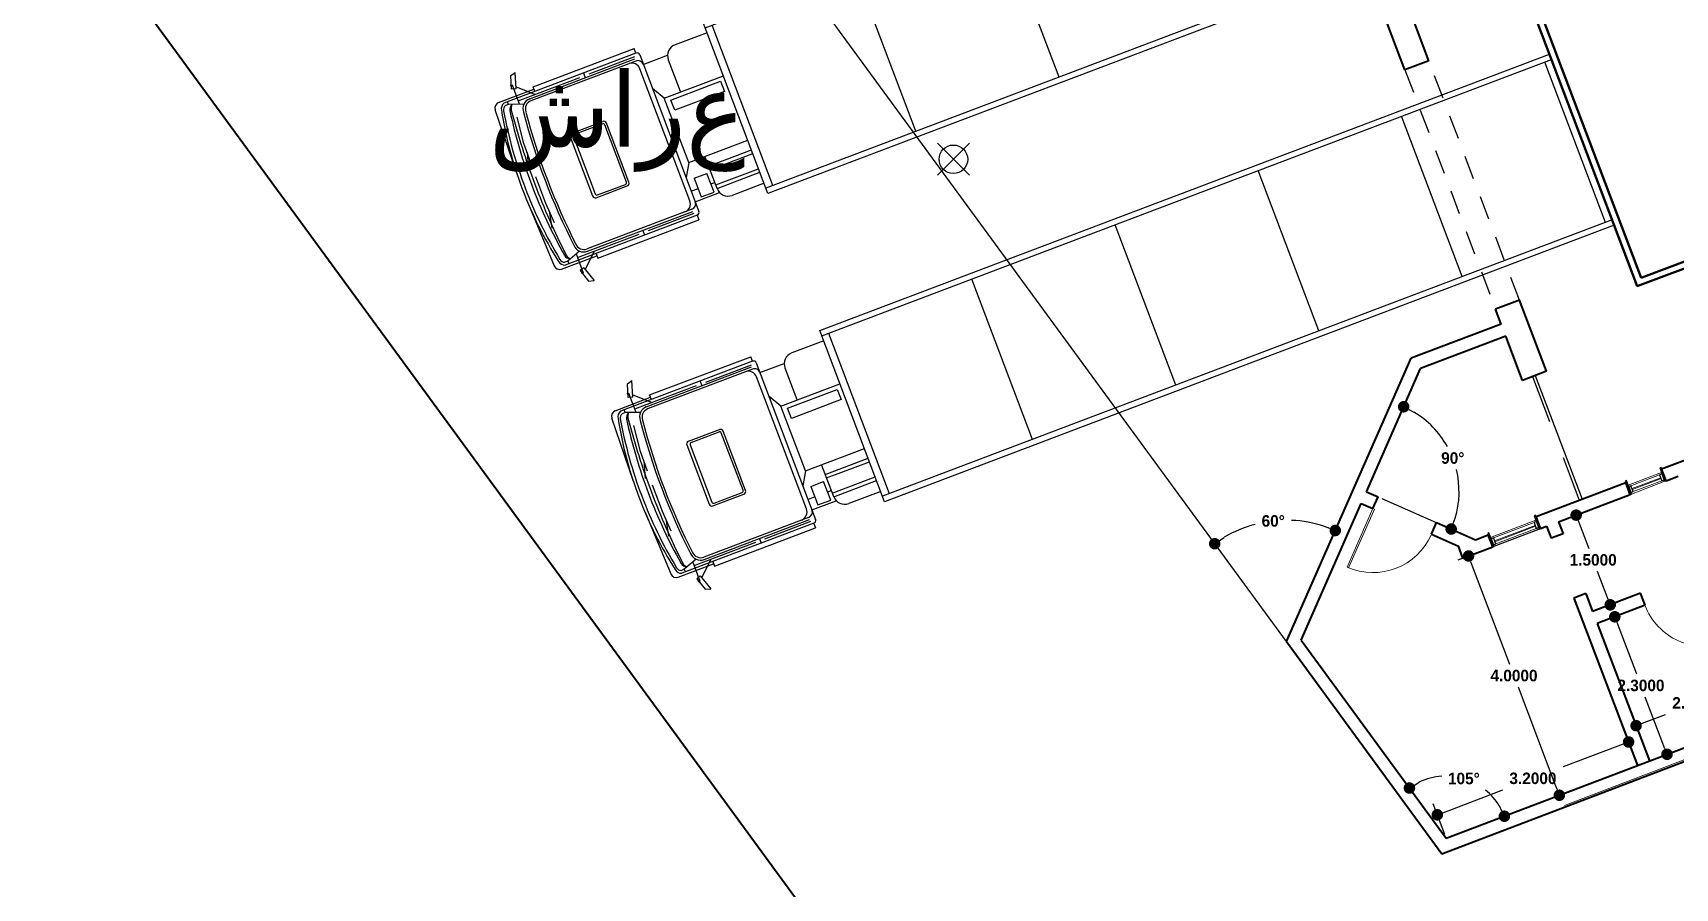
# Model space of a CAD drawing. Header units: metres. Extents: x 2164 to 2480, y 2851 to 3062.
# Drawn here: x 2192.47 to 2218.15, y 2968.84 to 2982.21 of the extents above; entities that cross this region are included whole.
import ezdxf

# ---------------------------------------------------------------- set-up
doc = ezdxf.new("R2010")
doc.units = ezdxf.units.M
doc.header["$MEASUREMENT"] = 0
doc.linetypes.add('JIS_02_0.7', pattern=[1.35, 0.75, -0.6])
doc.layers.get('0').update_dxf_attribs({"linetype": 'CONTINUOUS'})
doc.layers.get('Defpoints').update_dxf_attribs({"linetype": 'CONTINUOUS'})
for name, color, linetype in [('0.DIM', 7, 'CONTINUOUS'), ('bl', 8, 'CONTINUOUS'), ('SPOTX', 5, 'CONTINUOUS'), ('تعديل الأرض', 2, 'CONTINUOUS')]:
    doc.layers.add(name, color=color, linetype=linetype)
doc.layers.add('A-WALL', color=7, linetype='CONTINUOUS', lineweight=30, true_color=0x000000)
doc.layers.add('Contour', color=7, linetype='CONTINUOUS', lineweight=9)
doc.layers.add('elevation', color=55, linetype='CONTINUOUS', lineweight=0)
doc.styles.add('Arial', font='arial.ttf', dxfattribs={"height": 0.05})
doc.styles.get("Standard").update_dxf_attribs({"font": 'bold.shx', "bigfont": 'whgtxt.shx'})
doc.dimstyles.get("Standard").update_dxf_attribs({"dimtxt": 0.18, "dimasz": 0.18, "dimexe": 0.18, "dimexo": 0.0625, "dimgap": 0.09, "dimtad": 0, "dimtih": 1, "dimtoh": 1, "dimdec": 4, "dimzin": 0, "dimdsep": 46, "dimtxsty": 'Standard', "dimblk": 'DOT', "dimcen": 0.09, "dimadec": 0, "dimazin": 0, "dimtfac": 1, "dimtdec": 4, "dimtofl": 0, "dimtmove": 0, "dimatfit": 3, "dimldrblk": 'DOT', "dimfxl": 1, "dimtolj": 1, "dimtzin": 0, "dimarcsym": 0})
doc.dimstyles.new('STANDARD$0', dxfattribs={"dimtxt": 0.2, "dimasz": 0.08, "dimexe": 0.18, "dimexo": 0.0625, "dimgap": 0.09, "dimtad": 0, "dimtih": 1, "dimtoh": 1, "dimzin": 0, "dimdsep": 46, "dimtxsty": 'Arial', "dimblk": 'DOT', "dimcen": 0.09, "dimse1": 1, "dimse2": 1, "dimadec": 0, "dimazin": 3, "dimtfac": 1, "dimtofl": 0, "dimtmove": 0, "dimatfit": 3, "dimfxl": 1, "dimtolj": 1, "dimtzin": 0, "dimarcsym": 0})

# ---------------------------------------------------------------- blocks, each defined once
blk = doc.blocks.new('SPOTX')
for p, q in [((0.5, -0.5), (-0.5, 0.5)), ((-0.5, -0.5), (0.5, 0.5))]:
    blk.add_line(p, q)
blk.add_circle((0, 0), 0.447)
blk = doc.blocks.new('_Dot')
at = {"color": 0, "linetype": 'ByBlock', "lineweight": -2}
blk.add_line((-0.5, 0), (-1, 0), dxfattribs=at)
at = {"color": 0, "linetype": 'ByBlock', "const_width": 0.5}
blk.add_lwpolyline([(-0.25, 0, 1), (0.25, 0, 1)], format="xyb", close=True, dxfattribs=at)
blk = doc.blocks.new('*D39')
at = {"layer": '0.DIM', "color": 0, "lineweight": -2, "transparency": 16777216}
for start, end in [(343.9105, 358.8991), (313.4883, 327.9841)]:
    blk.add_arc((2199.464, 2989.909), 1.423, start, end, dxfattribs=at)
at = {"layer": 'Defpoints', "color": 0, "transparency": 16777216}
for p in [(2203.465, 2990.34, -8.437), (2199.464, 2989.909, 10.08), (2199.464, 2989.909, 10.08), (2200.646, 2989.117), (2212.025, 2972.768, 9.982)]:
    blk.add_point(p, dxfattribs=at)
at = {"layer": '0.DIM', "color": 0, "lineweight": -2, "transparency": 16777216, "xscale": 0.18, "yscale": 0.18, "zscale": 0.18}
for p, rotation in [((2200.879, 2990.061), 92.52566163374907), ((2200.305, 2988.761), 219.8616520990634)]:
    blk.add_blockref('_Dot', p, dxfattribs=dict(at, rotation=rotation))
at = {"layer": '0.DIM', "color": 0, "transparency": 16777216, "insert": (2200.766, 2989.334), "char_height": 0.18, "attachment_point": 5}
blk.add_mtext('\\A1;60°', dxfattribs=at)
blk = doc.blocks.new('6435')
at = {"color": 0}
for p, q in [((432, 1665), (505, 1887)), ((470, 1722), (432, 1722)), ((470, 1373), (470, 1722)), ((505, 1887), (597, 1912)), ((507, 1641), (597, 1912)), ((6, 282), (45, 1432)), ((145, 1529), (793, 1529)), ((2652, 1488), (227, 1488)), ((290, 1438), (237, 1438)), ((290, 1438), (290, 1488)), ((539, 1347), (290, 1438)), ((507, 1641), (432, 1665)), ((470, 1438), (1604, 1438)), ((778, 1438), (519, 1676)), ((793, 1572), (2649, 1572)), ((793, 1488), (793, 1572)), ((1687, 1488), (1687, 1401)), ((1772, 1438), (2615, 1438)), ((2649, 1488), (2649, 1572)), ((2702, 1438), (2702, -1438)), ((3919, 1572), (17324, 1572)), ((3919, -1572), (3919, 1572)), ((3919, 1472), (17324, 1472)), ((4044, -1472), (4044, 1472)), ((6675, -1472), (6675, 1472)), ((9306, -1472), (9306, 1472)), ((11937, -1472), (11937, 1472)), ((14569, -1472), (14569, 1472)), ((17200, -1472), (17200, 1472)), ((17324, 1572), (17324, -1572)), ((303, 718), (355, 1178)), ((667, 1401), (2602, 1401)), ((2602, 1361), (676, 1361)), ((2621, -1211), (2621, 1211)), ((2702, 1261), (3147, 1261)), ((3131, 1182), (3131, 606)), ((3919, 1382), (3331, 1382)), ((296, 363), (303, 718)), ((1135, 593), (1703, 593)), ((2835, 593), (2702, 818)), ((2835, 593), (3919, 593)), ((2835, -593), (2835, 593)), ((300, 551), (215, 258)), ((1085, 543), (1085, -543)), ((1141, 527), (1141, -527)), ((1171, 557), (1684, 557)), ((1714, -527), (1714, 527)), ((1753, -543), (1753, 543)), ((2928, 521), (3841, 521)), ((2928, 334), (2928, 521)), ((3841, 334), (2928, 334)), ((3841, 521), (3841, 334)), ((289, -378), (289, 109)), ((6, -282), (45, -1432)), ((297, -517), (237, -810)), ((311, -745), (289, -378)), ((1171, -557), (1684, -557)), ((1135, -593), (1703, -593)), ((2835, -593), (2702, -818)), ((2835, -593), (3919, -593)), ((3131, -1182), (3131, -606)), ((3131, -771), (3919, -771)), ((3131, -837), (3919, -837)), ((2828, -1069), (2702, -1069)), ((2828, -877), (3062, -877)), ((2828, -877), (2828, -1219)), ((3062, -1219), (3062, -877)), ((3062, -1069), (3131, -1069)), ((3131, -1116), (3919, -1116)), ((539, -1347), (290, -1438)), ((470, -1373), (470, -1722)), ((667, -1401), (2602, -1401)), ((2602, -1361), (676, -1361)), ((1687, -1488), (1687, -1401)), ((2702, -1261), (3147, -1261)), ((2828, -1219), (3062, -1219)), ((3131, -1182), (3919, -1182)), ((3919, -1382), (3331, -1382)), ((145, -1529), (793, -1529)), ((2652, -1488), (227, -1488)), ((290, -1438), (237, -1438)), ((290, -1438), (290, -1488)), ((507, -1641), (432, -1665)), ((432, -1665), (505, -1887)), ((470, -1438), (1604, -1438)), ((507, -1641), (597, -1912)), ((778, -1438), (519, -1676)), ((793, -1488), (793, -1572)), ((793, -1572), (2649, -1572)), ((1772, -1438), (2615, -1438)), ((2649, -1488), (2649, -1572)), ((17324, -1472), (3919, -1472)), ((17324, -1572), (3919, -1572)), ((470, -1722), (432, -1722)), ((505, -1887), (597, -1912))]:
    blk.add_line(p, q, dxfattribs=at)
for centre, radius, start, end in [((145, 1429), 100, 90, 178.0277), ((271, 1365), 131, 109.8673, 169.9481), ((264, 1352), 90.2, 107.3759, 171.3257), ((391, 1307), 118, 111.6513, 171.2919), ((435, 1316), 134, 130.7741, 173.8959), ((2652, 1438), 50, 0, 90), ((6850, 0), 6850, 168.3132, 180), ((7712, 0), 7660, 169.7307, 180), ((8927, 0), 8753, 171.2919, 180), ((12737, 0), 12506, 173.8959, 180), ((11469, 0), 11050, 173.658, 186.342), ((11508, -10), 11050, 173.658, 186.342), ((667, 1221), 180, 90, 180), ((676, 1211), 150, 90, 180), ((2471, 1211), 150, 0, 90), ((2602, 1261), 100, 0, 90), ((3331, 1182), 200, 90, 180), ((1135, 543), 50, 90, 180), ((1703, 543), 50, 0, 90), ((1171, 527), 30, 90, 180), ((1684, 527), 30, 0, 90), ((7712, 0), 7660, 180, 190.2693), ((8927, 0), 8753, 180, 188.7081), ((12737, 0), 12506, 180, 186.1041), ((6850, 0), 6850, 180, 191.6868), ((1135, -543), 50, 180, 270), ((1171, -527), 30, 180, 270), ((1684, -527), 30, 270, 0), ((1703, -543), 50, 270, 0), ((271, -1365), 131, 190.0519, 250.1327), ((264, -1352), 90.2, 188.6743, 252.6241), ((391, -1307), 118, 188.7081, 248.3487), ((435, -1316), 134, 186.1041, 229.2259), ((667, -1221), 180, 180, 270), ((676, -1211), 150, 180, 270), ((2471, -1211), 150, 270, 0), ((2602, -1261), 100, 270, 0), ((3331, -1182), 200, 180, 270), ((145, -1429), 100, 181.9723, 270), ((2652, -1438), 50, 270, 0)]:
    blk.add_arc(centre, radius, start, end, dxfattribs=at)
blk = doc.blocks.new('dgfhg')
at = {"layer": 'A-WALL'}
for points in [[(2025.143, 2975.479), (2024.919, 2975.479), (2024.919, 2975.458), (2025.143, 2975.458)], [(2025.118, 2975.418), (2025.118, 2975.458), (2025.018, 2975.458), (2025.018, 2975.418)], [(2025.143, 2974.9), (2024.919, 2974.9), (2024.919, 2974.879), (2025.143, 2974.879)], [(2025.118, 2974.9), (2025.118, 2974.938), (2025.018, 2974.938), (2025.018, 2974.9)]]:
    blk.add_lwpolyline(points, close=True, dxfattribs=at)
at = {"layer": 'elevation', "color": 9, "true_color": 0xc7c8ca}
for p, q in [((2024.993, 2975.458), (2024.993, 2974.9)), ((2025.018, 2975.418), (2025.018, 2974.938)), ((2025.118, 2974.938), (2025.118, 2975.418)), ((2025.143, 2974.9), (2025.143, 2975.458))]:
    blk.add_line(p, q, dxfattribs=at)
at = {"layer": 'elevation', "color": 143, "true_color": 0x7aafdf}
for p, q in [((2025.068, 2974.938), (2025.068, 2975.418)), ((2025.08, 2974.938), (2025.08, 2975.418))]:
    blk.add_line(p, q, dxfattribs=at)
blk = doc.blocks.new('tehhtr')
at = {"layer": 'bl', "lineweight": 13}
for p, q in [((2027.183, 2984.995, 10.08), (2027.16, 2984.987, 10.08)), ((2027.16, 2984.987, 10.08), (2027.515, 2984.052, 10.08)), ((2027.183, 2984.995, 10.08), (2027.539, 2984.061, 10.08))]:
    blk.add_line(p, q, dxfattribs=at)
blk.add_arc((2027.183, 2984.995, 10.08), 1, 200.8188, 290.8188, dxfattribs=at)
blk = doc.blocks.new('*D59')
at = {"color": 0, "lineweight": -2, "transparency": 16777216}
for p, q in [((2216.084, 2974.473), (2214.753, 2973.968)), ((2214.986, 2973.863), (2215.564, 2972.342)), ((2216.279, 2970.461), (2215.701, 2971.982)), ((2217.506, 2970.735), (2216.175, 2970.229))]:
    blk.add_line(p, q, dxfattribs=at)
at = {"layer": 'Defpoints', "color": 0, "transparency": 16777216}
for p in [(2216.143, 2974.496, 10.08), (2217.564, 2970.757, 10.08), (2216.343, 2970.293)]:
    blk.add_point(p, dxfattribs=at)
at = {"color": 0, "lineweight": -2, "transparency": 16777216, "xscale": 0.18, "yscale": 0.18, "zscale": 0.18}
for p, rotation in [((2214.922, 2974.032), 110.8188002011494), ((2216.343, 2970.293), 290.8188002011493)]:
    blk.add_blockref('_Dot', p, dxfattribs=dict(at, rotation=rotation))
at = {"color": 0, "lineweight": 30, "transparency": 16777216, "insert": (2215.633, 2972.162), "char_height": 0.18, "attachment_point": 5}
blk.add_mtext('\\A1;4.0000', dxfattribs=at)
blk = doc.blocks.new('*D60')
at = {"color": 0, "lineweight": -2, "transparency": 16777216}
for p, q in [((2217.542, 2970.816), (2217.361, 2971.293)), ((2217.256, 2971.061), (2216.402, 2970.736)), ((2214.602, 2970.051), (2215.456, 2970.376)), ((2214.551, 2969.679), (2214.37, 2970.156))]:
    blk.add_line(p, q, dxfattribs=at)
at = {"layer": 'Defpoints', "color": 0, "transparency": 16777216}
for p in [(2217.564, 2970.757, 10.08), (2214.434, 2969.987), (2214.573, 2969.62, 10.08)]:
    blk.add_point(p, dxfattribs=at)
at = {"color": 0, "lineweight": -2, "transparency": 16777216, "xscale": 0.18, "yscale": 0.18, "zscale": 0.18}
for p, rotation in [((2217.425, 2971.125), 20.81880020116878), ((2214.434, 2969.987), 200.8188002011687)]:
    blk.add_blockref('_Dot', p, dxfattribs=dict(at, rotation=rotation))
at = {"color": 0, "lineweight": 30, "transparency": 16777216, "insert": (2215.929, 2970.556), "char_height": 0.18, "attachment_point": 5}
blk.add_mtext('\\A1;3.2000', dxfattribs=at)
blk = doc.blocks.new('*D61')
at = {"color": 0, "lineweight": -2, "transparency": 16777216}
for p, q in [((2216.993, 2973), (2217.377, 2973.146)), ((2217.273, 2972.914), (2217.549, 2972.188)), ((2217.962, 2971.101), (2217.686, 2971.828)), ((2217.81, 2970.85), (2218.195, 2970.997))]:
    blk.add_line(p, q, dxfattribs=at)
at = {"layer": 'Defpoints', "color": 0, "transparency": 16777216}
for p in [(2216.934, 2972.978, 10.08), (2217.751, 2970.828, 10.08), (2218.026, 2970.933)]:
    blk.add_point(p, dxfattribs=at)
at = {"color": 0, "lineweight": -2, "transparency": 16777216, "xscale": 0.18, "yscale": 0.18, "zscale": 0.18}
for p, rotation in [((2217.209, 2973.082), 110.8188002011544), ((2218.026, 2970.933), 290.8188002011544)]:
    blk.add_blockref('_Dot', p, dxfattribs=dict(at, rotation=rotation))
at = {"color": 0, "lineweight": 30, "transparency": 16777216, "insert": (2217.618, 2972.008), "char_height": 0.18, "attachment_point": 5}
blk.add_mtext('\\A1;2.3000', dxfattribs=at)
blk = doc.blocks.new('*D62')
at = {"color": 0, "lineweight": -2, "transparency": 16777216}
for p, q in [((2219.598, 2971.598), (2219.347, 2972.259)), ((2219.243, 2972.027), (2218.95, 2971.915)), ((2217.729, 2970.887), (2217.478, 2971.548)), ((2217.71, 2971.444), (2218.003, 2971.555))]:
    blk.add_line(p, q, dxfattribs=at)
at = {"layer": 'Defpoints', "color": 0, "transparency": 16777216}
for p in [(2219.411, 2972.091), (2219.621, 2971.539, 10.08), (2217.751, 2970.828, 10.08)]:
    blk.add_point(p, dxfattribs=at)
at = {"color": 0, "lineweight": -2, "transparency": 16777216, "xscale": 0.18, "yscale": 0.18, "zscale": 0.18}
for p, rotation in [((2219.411, 2972.091), 20.81880020118585), ((2217.542, 2971.38), 200.8188002011859)]:
    blk.add_blockref('_Dot', p, dxfattribs=dict(at, rotation=rotation))
at = {"color": 0, "lineweight": 30, "transparency": 16777216, "insert": (2218.476, 2971.735), "char_height": 0.18, "attachment_point": 5}
blk.add_mtext('\\A1;2.0000', dxfattribs=at)
blk = doc.blocks.new('*D63')
at = {"color": 0, "lineweight": -2, "transparency": 16777216}
for p, q in [((2216.389, 2974.589), (2216.773, 2974.735)), ((2216.669, 2974.503), (2216.803, 2974.15)), ((2217.074, 2973.438), (2216.94, 2973.79)), ((2216.922, 2973.187), (2217.306, 2973.333))]:
    blk.add_line(p, q, dxfattribs=at)
at = {"layer": 'Defpoints', "color": 0, "transparency": 16777216}
for p in [(2216.605, 2974.671), (2216.33, 2974.567, 10.08), (2216.863, 2973.165, 10.08)]:
    blk.add_point(p, dxfattribs=at)
at = {"color": 0, "lineweight": -2, "transparency": 16777216, "xscale": 0.18, "yscale": 0.18, "zscale": 0.18}
for p, rotation in [((2216.605, 2974.671), 110.8188002011153), ((2217.138, 2973.269), 290.8188002011153)]:
    blk.add_blockref('_Dot', p, dxfattribs=dict(at, rotation=rotation))
at = {"color": 0, "lineweight": 30, "transparency": 16777216, "insert": (2216.871, 2973.97), "char_height": 0.18, "attachment_point": 5}
blk.add_mtext('\\A1;1.5000', dxfattribs=at)
blk = doc.blocks.new('*D64')
at = {"color": 0, "lineweight": -2, "transparency": 16777216}
for start, end in [(104.9967, 120.7825), (71.6748, 87.606)]:
    blk.add_arc((2212.074, 2972.694), 1.897, start, end, dxfattribs=at)
at = {"layer": 'Defpoints', "color": 0, "transparency": 16777216}
for p in [(2199.464, 2989.909, 10.08), (2214.024, 2977.122), (2212.198, 2974.586), (2212.074, 2972.694), (2212.074, 2972.694, 10.08)]:
    blk.add_point(p, dxfattribs=at)
at = {"color": 0, "lineweight": -2, "transparency": 16777216, "xscale": 0.18, "yscale": 0.18, "zscale": 0.18}
for p, rotation in [((2210.953, 2974.224), 213.5023922888259), ((2212.838, 2974.43), 338.9549120529807)]:
    blk.add_blockref('_Dot', p, dxfattribs=dict(at, rotation=rotation))
at = {"color": 0, "transparency": 16777216, "insert": (2211.868, 2974.579), "char_height": 0.18, "attachment_point": 5}
blk.add_mtext('\\A1;60°', dxfattribs=at)
blk = doc.blocks.new('*D65')
at = {"color": 0, "lineweight": -2, "transparency": 16777216}
blk.add_line((2213.565, 2974.931), (2214.816, 2974.38), dxfattribs=at)
for start, end in [(29.1001, 59.1176), (343.3525, 13.7716)]:
    blk.add_arc((2213.324, 2975.037), 1.45, start, end, dxfattribs=at)
at = {"layer": 'Defpoints', "color": 0, "transparency": 16777216}
for p in [(2214.173, 2976.965), (2214.766, 2975.195), (2213.324, 2975.037, 10.08), (2213.324, 2975.037), (2213.507, 2974.957, 10.08)]:
    blk.add_point(p, dxfattribs=at)
at = {"color": 0, "lineweight": -2, "transparency": 16777216, "xscale": 0.18, "yscale": 0.18, "zscale": 0.18}
for p, rotation in [((2213.908, 2976.364), 152.676330722326), ((2214.651, 2974.453), 249.7937527273251)]:
    blk.add_blockref('_Dot', p, dxfattribs=dict(at, rotation=rotation))
at = {"color": 0, "transparency": 16777216, "insert": (2214.676, 2975.562), "char_height": 0.18, "attachment_point": 5}
blk.add_mtext('\\A1;90°', dxfattribs=at)
blk = doc.blocks.new('*D66')
at = {"color": 0, "lineweight": -2, "transparency": 16777216}
for start, end in [(84.4335, 99.4876), (32.1501, 45.6276)]:
    blk.add_arc((2219.808, 2971.61), 0.912, start, end, dxfattribs=at)
at = {"layer": 'Defpoints', "color": 0, "transparency": 16777216}
for p in [(2302.325, 3002.986, 10.08), (2219.346, 2972.825, 10.08), (2220.384, 2972.317), (2219.808, 2971.61, 10.08), (2214.573, 2969.62, 10.08)]:
    blk.add_point(p, dxfattribs=at)
at = {"color": 0, "lineweight": -2, "transparency": 16777216, "xscale": 0.18, "yscale": 0.18, "zscale": 0.18}
for p, rotation in [((2219.484, 2972.462), 195.1531752599875), ((2220.66, 2971.934), 296.4844251423242)]:
    blk.add_blockref('_Dot', p, dxfattribs=dict(at, rotation=rotation))
at = {"color": 0, "transparency": 16777216, "insert": (2220.181, 2972.442), "char_height": 0.18, "attachment_point": 5}
blk.add_mtext('\\A1;90°', dxfattribs=at)
blk = doc.blocks.new('*D67')
at = {"color": 0, "lineweight": -2, "transparency": 16777216}
for start, end in [(94.0673, 115.6069), (31.4342, 50.7065)]:
    blk.add_arc((2214.573, 2969.62), 0.973, start, end, dxfattribs=at)
at = {"layer": 'Defpoints', "color": 0, "transparency": 16777216}
for p in [(2302.325, 3002.986, 10.08), (2212.303, 2972.719, 10.08), (2215.118, 2970.426), (2214.573, 2969.62, 10.08), (2214.573, 2969.62, 10.08)]:
    blk.add_point(p, dxfattribs=at)
at = {"color": 0, "lineweight": -2, "transparency": 16777216, "xscale": 0.18, "yscale": 0.18, "zscale": 0.18}
for p, rotation in [((2213.998, 2970.405), 210.9145599013818), ((2215.483, 2969.965), 296.1265029166673)]:
    blk.add_blockref('_Dot', p, dxfattribs=dict(at, rotation=rotation))
at = {"color": 0, "transparency": 16777216, "insert": (2214.849, 2970.553), "char_height": 0.18, "attachment_point": 5}
blk.add_mtext('\\A1;105°', dxfattribs=at)

msp = doc.modelspace()

# ---------------------------------------------------------------- linework, layer by layer
at = {"color": 18, "true_color": 0x000000}
for p, q in [((2212.07369, 2972.69374, 18.51721), (2199.464, 2989.90865, 18.51721)), ((2214.061, 2976.71076, 8.43721), (2213.65452, 2975.78762, 8.43721))]:
    msp.add_line(p, q, dxfattribs=at)
at = {"color": 18, "linetype": 'JIS_02_0.7', "ltscale": 0.5, "true_color": 0x000000}
for p, q in [((2213.92808, 2981.63066, -4.0687), (2215.34482, 2977.88996, -0.09924)), ((2215.71889, 2978.03164, -0.09924), (2214.30215, 2981.77234, -4.0687))]:
    msp.add_line(p, q, dxfattribs=at)
at = {"color": 18, "linetype": 'JIS_02_0.7', "true_color": 0x000000}
msp.add_line((2215.91975, 2976.83516, -3.9794), (2216.65409, 2974.90391, 18.51721), dxfattribs=at)
at = {"color": 251, "true_color": 0x636466}
msp.add_line((2215.96649, 2976.85293, -3.9794), (2216.70083, 2974.92168, 18.51721), dxfattribs=at)
at = {"color": 244, "lineweight": 15, "true_color": 0x991b1e, "elevation": 18.41921}
msp.add_lwpolyline([(2216.42009, 2970.13086), (2302.29499, 3002.94713)], dxfattribs=at)
at = {"layer": 'A-WALL', "elevation": 18.41721}
for points in [[(2216.04869, 2974.46004), (2215.96908, 2974.66942), (2215.94948, 2974.66197), (2216.02909, 2974.45259)], [(2215.32053, 2974.18317), (2215.24091, 2974.39254), (2215.22131, 2974.38509), (2215.30093, 2974.17571)], [(2215.98214, 2974.46202), (2216.02003, 2974.47643), (2215.98449, 2974.5699), (2215.9466, 2974.55549)], [(2215.31149, 2974.20693), (2215.3467, 2974.22032), (2215.31116, 2974.31379), (2215.27595, 2974.3004)]]:
    msp.add_lwpolyline(points, close=True, dxfattribs=at)
at = {"layer": 'Contour', "lineweight": 50}
for p, q in [((2212.24879, 2992.27597), (2217.56159, 2978.24835)), ((2212.37773, 2992.21787), (2217.61969, 2978.37728)), ((2217.61969, 2978.37728), (2222.20205, 2980.1128)), ((2217.56159, 2978.24835), (2222.23746, 2980.01928))]:
    msp.add_line(p, q, dxfattribs=at)
at = {"layer": 'elevation', "color": 9, "true_color": 0xc7c8ca}
for p, q in [((2215.97578, 2974.5928, 18.41721), (2215.26727, 2974.32324, 18.41721)), ((2215.9466, 2974.55549, 18.41721), (2215.31116, 2974.31379, 18.41721)), ((2215.32053, 2974.18317, 18.41721), (2216.02909, 2974.45259, 18.41721)), ((2215.3467, 2974.22032, 18.41721), (2215.98214, 2974.46202, 18.41721))]:
    msp.add_line(p, q, dxfattribs=at)
at = {"layer": 'elevation', "color": 143, "true_color": 0x7aafdf}
for p, q in [((2215.32893, 2974.26706, 18.41721), (2215.96434, 2974.50882, 18.41721)), ((2215.3333, 2974.25558, 18.41721), (2215.96871, 2974.49734, 18.41721))]:
    msp.add_line(p, q, dxfattribs=at)
at = {"layer": 'تعديل الأرض', "color": 0, "linetype": 'Continuous', "lineweight": 40}
for p, q in [((2172.75602, 3011.89168, 18.51721), (2218.03713, 2950.0733, 18.51721)), ((2214.57333, 2969.61965, 18.51721), (2302.32464, 3002.98619, 18.51721)), ((2214.50201, 2969.37856, 18.51721), (2302.39572, 3002.79925, 18.51721)), ((2217.56159, 2978.24835, 8.43721), (2212.24879, 2992.27597, 8.43721)), ((2214.30215, 2981.77234), (2213.89483, 2982.84779)), ((2213.92808, 2981.63066), (2213.52076, 2982.70611)), ((2214.30215, 2981.77234, 3.96947), (2213.92808, 2981.63066, 3.96947)), ((2215.71889, 2978.03164, -3.37488), (2215.34482, 2977.88996, -3.37488)), ((2216.14037, 2976.91879, 8.43721), (2215.71889, 2978.03164)), ((2215.43337, 2977.65617, 8.43721), (2215.34482, 2977.88996)), ((2215.43337, 2977.65617, 8.43721), (2214.02367, 2977.12226, 8.43721)), ((2215.50421, 2977.46914, 8.43721), (2214.17292, 2976.96493, 8.43721)), ((2215.7663, 2976.77711, 8.43721), (2215.50421, 2977.46914, 8.43721)), ((2212.07369, 2972.69374, 8.43721), (2214.02367, 2977.12226, 8.43721)), ((2213.32414, 2975.03729, 8.43721), (2214.17292, 2976.96493, 8.43721)), ((2216.14037, 2976.91879, -3.9794), (2215.7663, 2976.77711, -3.9794)), ((2217.94108, 2975.39358, 18.51721), (2218.31497, 2975.53574, 18.51721)), ((2215.97761, 2974.64699, 18.51721), (2217.38026, 2975.18033, 18.51721)), ((2217.45134, 2974.99339, 18.51721), (2217.38026, 2975.18033, 18.51721)), ((2218.01217, 2975.20664, 18.51721), (2217.94108, 2975.39358, 18.51721)), ((2218.01217, 2975.20664, 18.51721), (2218.19911, 2975.27772, 18.51721)), ((2213.32414, 2975.03729, 18.51721), (2213.50718, 2974.9567, 18.51721)), ((2213.42658, 2974.77366, 18.51721), (2213.50718, 2974.9567, 18.51721)), ((2216.32969, 2974.56689, 18.51721), (2217.45134, 2974.99339, 18.51721)), ((2212.30325, 2972.71879, 8.43721), (2213.24354, 2974.85425, 8.43721)), ((2213.24354, 2974.85425, 18.51721), (2213.42658, 2974.77366, 18.51721)), ((2216.04869, 2974.46004, 18.41721), (2215.97761, 2974.64699, 18.41721)), ((2214.34179, 2974.37067, 18.51721), (2214.42239, 2974.55371, 18.51721)), ((2214.34179, 2974.37067, 18.51721), (2214.76307, 2974.18517, 18.51721)), ((2214.42239, 2974.55371, 18.51721), (2215.02939, 2974.28644, 18.51721)), ((2216.04869, 2974.46004, 18.51721), (2216.14275, 2974.49581, 18.51721)), ((2216.14275, 2974.49581, 18.51721), (2216.21383, 2974.30887, 18.51721)), ((2216.40077, 2974.37995, 18.51721), (2216.21383, 2974.30887, 18.51721)), ((2216.32969, 2974.56689, 18.51721), (2216.40077, 2974.37995, 18.51721)), ((2214.83416, 2973.99823, 18.51721), (2214.76307, 2974.18517, 18.51721)), ((2214.83416, 2973.99823, 18.51721), (2215.30093, 2974.17571, 18.51721)), ((2215.02939, 2974.28644, 18.51721), (2215.22984, 2974.36266, 18.51721)), ((2215.30093, 2974.17571, 18.41721), (2215.22984, 2974.36266, 18.41721)), ((2216.75619, 2973.44524, 18.51721), (2216.56924, 2973.37416, 18.51721)), ((2216.56924, 2973.37416, 18.51721), (2217.5644, 2970.75697, 18.51721)), ((2216.75619, 2973.44524, 18.51721), (2216.86281, 2973.16483, 18.51721)), ((2217.61058, 2973.44916, 18.51721), (2216.86281, 2973.16483, 18.51721)), ((2217.68166, 2973.26222, 18.51721), (2217.61058, 2973.44916, 18.51721)), ((2217.68166, 2973.26222, 18.51721), (2216.93389, 2972.97789, 18.51721)), ((2216.93389, 2972.97789, 18.51721), (2217.75134, 2970.82805, 18.51721)), ((2212.07369, 2972.69374, 18.51721), (2214.50201, 2969.37856, 18.51721)), ((2212.30325, 2972.71879, 18.51721), (2214.57333, 2969.61965, 18.51721))]:
    msp.add_line(p, q, dxfattribs=at)

# ---------------------------------------------------------------- block references
at = {"xscale": 0.0009101005052095188, "yscale": 0.0009101005052095188, "zscale": 0.0009101005052095188, "rotation": 20.74359401213373}
for p in [(2200.12494, 2979.77124), (2201.949, 2974.95509)]:
    msp.add_blockref('6435', p, dxfattribs=at)
at = {"color": 18, "true_color": 0x000000, "rotation": 290.8188002009869}
msp.add_blockref('dgfhg', (-1282.9589, 3810.60031, 18.51721), dxfattribs=at)
at = {"color": 18, "true_color": 0x000000, "xscale": -1, "rotation": 357.0538419238975}
msp.add_blockref('tehhtr', (4084.50927, -110.46866, 8.43721), dxfattribs=at)
at = {"color": 18, "true_color": 0x000000}
msp.add_blockref('tehhtr', (191.43299, -11.37787, 8.43721), dxfattribs=at)
at = {"layer": 'SPOTX', "lineweight": 15, "xscale": 0.5, "yscale": 0.5, "zscale": 0.5}
msp.add_blockref('SPOTX', (2206.86699, 2980.23213, 19.52121), dxfattribs=at)

# ---------------------------------------------------------------- texts
at = {"color": 18, "lineweight": 80, "true_color": 0x000000, "insert": (2199.60244, 2981.61077, 16.87441), "char_height": 1.1801754, "attachment_point": 1}
msp.add_mtext_dynamic_manual_height_columns('{\\fArial|b0|i0|c178|p34;شارع}', width=0.4837842, gutter_width=5.90088, heights=[0], dxfattribs=at)

# ---------------------------------------------------------------- dimensions: what is measured, and where the dimension line sits
at = {"color": 18, "true_color": 0x000000}
for base, line1, line2, picture, middle in [((2215.11804, 2970.4258), ((2214.57333, 2969.61965, 18.51721), (2302.32464, 3002.98619, 18.51721)), ((2212.30325, 2972.71879, 18.51721), (2214.57333, 2969.61965, 18.51721)), '*D67', (2214.84933, 2970.55261, 8.43721)), ((2220.38366, 2972.31663), ((2219.34567, 2972.82509, 18.51721), (2219.8077, 2971.60996, 18.51721)), ((2214.57333, 2969.61965, 18.51721), (2302.32464, 3002.98619, 18.51721)), '*D66', (2220.18114, 2972.44162, 8.43721)), ((2212.19837, 2974.58626), ((2212.07369, 2972.69374, 18.51721), (2199.464, 2989.90865, 18.51721)), ((2212.07369, 2972.69374, 8.43721), (2214.02367, 2977.12226, 8.43721)), '*D64', (2211.86791, 2974.57916, 8.43721)), ((2214.76551, 2975.19477), ((2213.32414, 2975.03729, 8.43721), (2214.17292, 2976.96493, 8.43721)), ((2213.32414, 2975.03729, 18.51721), (2213.50718, 2974.9567, 18.51721)), '*D65', (2214.67564, 2975.56246, 8.43721))]:
    dim = msp.add_angular_dim_2l(base=base, line1=line1, line2=line2, dimstyle='Standard', override={"dimexo": 0.063}, dxfattribs=at)
    dim.commit()
    dim.dimension.update_dxf_attribs({"geometry": picture, "text_midpoint": middle})
at = {"color": 244, "lineweight": 30, "true_color": 0x991b1e}
for p1, p2, distance, picture, middle in [((2216.86281, 2973.16483, 18.51721), (2216.32969, 2974.56689, 18.51721), -0.29416, '*D63', (2216.8712, 2973.97041, 8.43721)), ((2216.14275, 2974.49581, 18.51721), (2217.5644, 2970.75697, 18.51721), -1.30635, '*D59', (2215.63252, 2972.1621, 8.43721)), ((2216.93389, 2972.97789, 18.51721), (2217.75134, 2970.82805, 18.51721), 0.29416, '*D61', (2217.61757, 2972.00752, 8.43721)), ((2217.75134, 2970.82805, 18.51721), (2219.62076, 2971.53888, 18.51721), 0.59036, '*D62', (2218.47623, 2971.73529, 8.43721)), ((2217.5644, 2970.75697, 18.51721), (2214.57333, 2969.61965, 18.51721), -0.39343, '*D60', (2215.92904, 2970.55606, 8.43721))]:
    dim = msp.add_aligned_dim(p1=p1, p2=p2, distance=distance, dimstyle='STANDARD$0', override={"dimtxt": 0.18, "dimasz": 0.18, "dimexo": 0.063, "dimdec": 4, "dimtxsty": 'Standard', "dimse1": 0, "dimse2": 0, "dimazin": 0, "dimtdec": 4, "dimldrblk": 'Dot'}, dxfattribs=at)
    dim.commit()
    dim.dimension.update_dxf_attribs({"geometry": picture, "text_midpoint": middle})
at = {"layer": '0.DIM', "color": 18, "true_color": 0x000000}
dim = msp.add_angular_dim_2l(base=(2200.64646, 2989.11729), line1=((2212.02481, 2972.76849, 18.41921), (2199.464, 2989.90865, 18.51721)), line2=((2199.464, 2989.90865, 18.51721), (2203.46494, 2990.33992)), dimstyle='Standard', override={"dimexo": 0.063}, dxfattribs=at)
dim.commit()
dim.dimension.update_dxf_attribs({"geometry": '*D39', "text_midpoint": (2200.76578, 2989.33433, 8.43721)})

doc.saveas('drawing.dxf')
